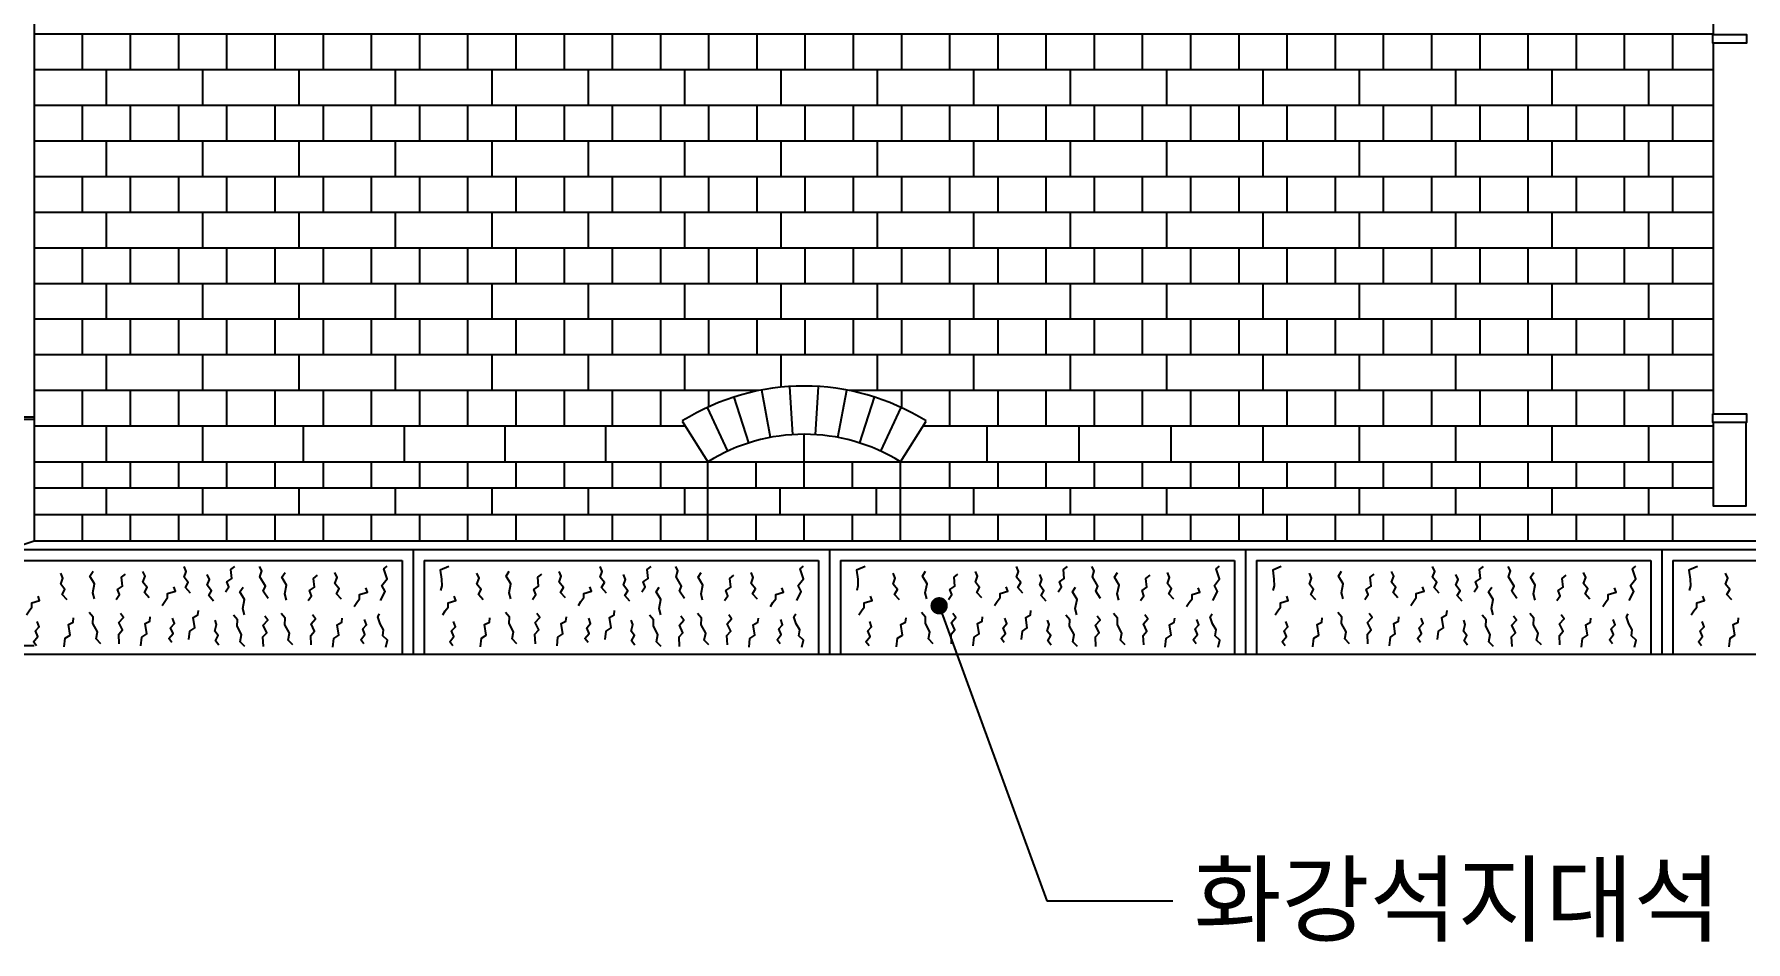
# Model space of a CAD drawing. Extents: x 138805 to 172445, y -129942 to -106182.
# Drawn here: x 144242 to 148149, y -122912 to -120840 of the extents above; entities that cross this region are included whole.
import ezdxf

# ---------------------------------------------------------------- set-up
doc = ezdxf.new("R2010")
doc.units = 0
doc.header["$LTSCALE"] = 50
doc.header["$MEASUREMENT"] = 0
for name, color, linetype in [('DIM', 7, 'CONTINUOUS'), ('ele-3', 6, 'CONTINUOUS'), ('h', 5, 'CONTINUOUS'), ('HAT', 5, 'CONTINUOUS'), ('HATCH', 5, 'CONTINUOUS'), ('W-1', 3, 'CONTINUOUS'), ('W-2', 2, 'CONTINUOUS'), ('WID', 4, 'CONTINUOUS')]:
    doc.layers.add(name, color=color, linetype=linetype)
doc.styles.add('현창', font='HYWULM_0.TTF')

msp = doc.modelspace()

# ---------------------------------------------------------------- linework, layer by layer
at = {"layer": 'DIM'}
for p, q in [((146307.6, -122144.8), (146553.2, -122818.4)), ((146553.2, -122818.4), (146841, -122818.4))]:
    msp.add_line(p, q, dxfattribs=at)
at = {"layer": 'DIM', "const_width": 19.8}
msp.add_lwpolyline([(146297.7, -122144.8, -1), (146317.5, -122144.8, -1)], format="xyb", close=True, dxfattribs=at)
at = {"layer": 'ele-3'}
for p, q in [((145973.9, -121754.2), (145967.1, -121644.4)), ((146025.4, -121754.2), (146032.2, -121644.4)), ((145872.9, -121773.1), (145839.4, -121668.4)), ((145922.8, -121760.5), (145902.5, -121652.4)), ((146076.5, -121760.5), (146096.8, -121652.4)), ((146126.4, -121773.1), (146159.9, -121668.4)), ((145721.4, -121723), (145779.6, -121816.3)), ((145824.9, -121791.9), (145778.7, -121692)), ((146174.4, -121791.9), (146220.6, -121692)), ((146219.6, -121816.3), (146277.9, -121723)), ((144242.1, -121816.3), (145779.6, -121816.3)), ((146219.6, -121816.3), (148074.6, -121816.3)), ((145779.6, -121876.3), (144242.1, -121876.3)), ((148074.6, -121876.3), (146219.6, -121876.3)), ((144242.1, -121936.3), (145779.6, -121936.3)), ((146219.6, -121936.3), (148074.6, -121936.3)), ((148074.6, -121936.3), (148829.6, -121936.3))]:
    msp.add_line(p, q, dxfattribs=at)
for points in [[(148074.6, -119976.2), (148074.6, -120840.6)], [(148074.6, -120860.6), (148074.6, -121706.3)], [(148074.6, -121726.3), (148074.6, -121916.3), (148149.6, -121916.3), (148149.6, -121726.3)], [(144352.1, -121876.3), (144352.1, -121816.3)], [(144462.1, -121876.3), (144462.1, -121816.3)], [(144572.1, -121876.3), (144572.1, -121816.3)], [(144682.1, -121876.3), (144682.1, -121816.3)], [(144792.1, -121876.3), (144792.1, -121816.3)], [(144902.1, -121876.3), (144902.1, -121816.3)], [(145012.1, -121876.3), (145012.1, -121816.3)], [(145122.1, -121876.3), (145122.1, -121816.3)], [(145232.1, -121876.3), (145232.1, -121816.3)], [(145342.1, -121876.3), (145342.1, -121816.3)], [(145452.1, -121876.3), (145452.1, -121816.3)], [(145562.1, -121876.3), (145562.1, -121816.3)], [(145672.1, -121876.3), (145672.1, -121816.3)], [(146332.1, -121876.3), (146332.1, -121816.3)], [(146442.1, -121876.3), (146442.1, -121816.3)], [(146552.1, -121876.3), (146552.1, -121816.3)], [(146662.1, -121876.3), (146662.1, -121816.3)], [(146772.1, -121876.3), (146772.1, -121816.3)], [(146882.1, -121876.3), (146882.1, -121816.3)], [(146992.1, -121876.3), (146992.1, -121816.3)], [(147102.1, -121876.3), (147102.1, -121816.3)], [(147212.1, -121876.3), (147212.1, -121816.3)], [(147322.1, -121876.3), (147322.1, -121816.3)], [(147432.1, -121876.3), (147432.1, -121816.3)], [(147542.1, -121876.3), (147542.1, -121816.3)], [(147652.1, -121876.3), (147652.1, -121816.3)], [(147762.1, -121876.3), (147762.1, -121816.3)], [(147872.1, -121876.3), (147872.1, -121816.3)], [(147982.1, -121876.3), (147982.1, -121816.3)], [(144407.1, -121936.3), (144407.1, -121876.3)], [(144627.1, -121936.3), (144627.1, -121876.3)], [(144847.1, -121936.3), (144847.1, -121876.3)], [(145067.1, -121936.3), (145067.1, -121876.3)], [(145287.1, -121936.3), (145287.1, -121876.3)], [(145507.1, -121936.3), (145507.1, -121876.3)], [(145727.1, -121936.3), (145727.1, -121876.3)], [(146387.1, -121936.3), (146387.1, -121876.3)], [(146607.1, -121936.3), (146607.1, -121876.3)], [(146827.1, -121936.3), (146827.1, -121876.3)], [(147047.1, -121936.3), (147047.1, -121876.3)], [(147267.1, -121936.3), (147267.1, -121876.3)], [(147487.1, -121936.3), (147487.1, -121876.3)], [(147707.1, -121936.3), (147707.1, -121876.3)], [(147927.1, -121936.3), (147927.1, -121876.3)], [(144352.1, -121996.3), (144352.1, -121936.3)], [(144462.1, -121996.3), (144462.1, -121936.3)], [(144572.1, -121996.3), (144572.1, -121936.3)], [(144682.1, -121996.3), (144682.1, -121936.3)], [(144792.1, -121996.3), (144792.1, -121936.3)], [(144902.1, -121996.3), (144902.1, -121936.3)], [(145012.1, -121996.3), (145012.1, -121936.3)], [(145122.1, -121996.3), (145122.1, -121936.3)], [(145232.1, -121996.3), (145232.1, -121936.3)], [(145342.1, -121996.3), (145342.1, -121936.3)], [(145452.1, -121996.3), (145452.1, -121936.3)], [(145562.1, -121996.3), (145562.1, -121936.3)], [(145672.1, -121996.3), (145672.1, -121936.3)], [(146332.1, -121996.3), (146332.1, -121936.3)], [(146442.1, -121996.3), (146442.1, -121936.3)], [(146552.1, -121996.3), (146552.1, -121936.3)], [(146662.1, -121996.3), (146662.1, -121936.3)], [(146772.1, -121996.3), (146772.1, -121936.3)], [(146882.1, -121996.3), (146882.1, -121936.3)], [(146992.1, -121996.3), (146992.1, -121936.3)], [(147102.1, -121996.3), (147102.1, -121936.3)], [(147212.1, -121996.3), (147212.1, -121936.3)], [(147322.1, -121996.3), (147322.1, -121936.3)], [(147432.1, -121996.3), (147432.1, -121936.3)], [(147542.1, -121996.3), (147542.1, -121936.3)], [(147652.1, -121996.3), (147652.1, -121936.3)], [(147762.1, -121996.3), (147762.1, -121936.3)], [(147872.1, -121996.3), (147872.1, -121936.3)], [(147982.1, -121996.3), (147982.1, -121936.3)]]:
    msp.add_lwpolyline(points, dxfattribs=at)
for radius in [525.7, 415.7]:
    msp.add_arc((145999.6, -122169), radius, 58.0436, 121.9564, dxfattribs=at)
at = {"layer": 'h'}
for p, q in [((148074.6, -120840.1), (144242.1, -120840.1)), ((148074.6, -120921.5), (144242.1, -120921.5)), ((148074.6, -121002.8), (144242.1, -121002.8)), ((148074.6, -121084.2), (144242.1, -121084.2)), ((148074.6, -121165.5), (144242.1, -121165.5)), ((148074.6, -121246.9), (144242.1, -121246.9)), ((148074.6, -121328.2), (144242.1, -121328.2)), ((148074.6, -121409.6), (144242.1, -121409.6)), ((148074.6, -121490.9), (144242.1, -121490.9)), ((148074.6, -121572.3), (144242.1, -121572.3)), ((145896.1, -121653.6), (144242.1, -121653.6)), ((148074.6, -121653.6), (146103.1, -121653.6)), ((145728.9, -121735), (144242.1, -121735)), ((148074.6, -121735), (146270.4, -121735))]:
    msp.add_line(p, q, dxfattribs=at)
for points in [[(144352.1, -120921.5), (144352.1, -120840.1)], [(144462.1, -120921.5), (144462.1, -120840.1)], [(144572.1, -120921.5), (144572.1, -120840.1)], [(144682.1, -120921.5), (144682.1, -120840.1)], [(144792.1, -120921.5), (144792.1, -120840.1)], [(144902.1, -120921.5), (144902.1, -120840.1)], [(145012.1, -120921.5), (145012.1, -120840.1)], [(145122.1, -120921.5), (145122.1, -120840.1)], [(145232.1, -120921.5), (145232.1, -120840.1)], [(145342.1, -120921.5), (145342.1, -120840.1)], [(145452.1, -120921.5), (145452.1, -120840.1)], [(145562.1, -120921.5), (145562.1, -120840.1)], [(145672.1, -120921.5), (145672.1, -120840.1)], [(145782.1, -120921.5), (145782.1, -120840.1)], [(145892.1, -120921.5), (145892.1, -120840.1)], [(146002.1, -120921.5), (146002.1, -120840.1)], [(146112.1, -120921.5), (146112.1, -120840.1)], [(146222.1, -120921.5), (146222.1, -120840.1)], [(146332.1, -120921.5), (146332.1, -120840.1)], [(146442.1, -120921.5), (146442.1, -120840.1)], [(146552.1, -120921.5), (146552.1, -120840.1)], [(146662.1, -120921.5), (146662.1, -120840.1)], [(146772.1, -120921.5), (146772.1, -120840.1)], [(146882.1, -120921.5), (146882.1, -120840.1)], [(146992.1, -120921.5), (146992.1, -120840.1)], [(147102.1, -120921.5), (147102.1, -120840.1)], [(147212.1, -120921.5), (147212.1, -120840.1)], [(147322.1, -120921.5), (147322.1, -120840.1)], [(147432.1, -120921.5), (147432.1, -120840.1)], [(147542.1, -120921.5), (147542.1, -120840.1)], [(147652.1, -120921.5), (147652.1, -120840.1)], [(147762.1, -120921.5), (147762.1, -120840.1)], [(147872.1, -120921.5), (147872.1, -120840.1)], [(147982.1, -120921.5), (147982.1, -120840.1)], [(144407.1, -121002.8), (144407.1, -120921.5)], [(144627.1, -121002.8), (144627.1, -120921.5)], [(144847.1, -121002.8), (144847.1, -120921.5)], [(145067.1, -121002.8), (145067.1, -120921.5)], [(145287.1, -121002.8), (145287.1, -120921.5)], [(145507.1, -121002.8), (145507.1, -120921.5)], [(145727.1, -121002.8), (145727.1, -120921.5)], [(145947.1, -121002.8), (145947.1, -120921.5)], [(146167.1, -121002.8), (146167.1, -120921.5)], [(146387.1, -121002.8), (146387.1, -120921.5)], [(146607.1, -121002.8), (146607.1, -120921.5)], [(146827.1, -121002.8), (146827.1, -120921.5)], [(147047.1, -121002.8), (147047.1, -120921.5)], [(147267.1, -121002.8), (147267.1, -120921.5)], [(147487.1, -121002.8), (147487.1, -120921.5)], [(147707.1, -121002.8), (147707.1, -120921.5)], [(147927.1, -121002.8), (147927.1, -120921.5)], [(144352.1, -121084.2), (144352.1, -121002.8)], [(144462.1, -121084.2), (144462.1, -121002.8)], [(144572.1, -121084.2), (144572.1, -121002.8)], [(144682.1, -121084.2), (144682.1, -121002.8)], [(144792.1, -121084.2), (144792.1, -121002.8)], [(144902.1, -121084.2), (144902.1, -121002.8)], [(145012.1, -121084.2), (145012.1, -121002.8)], [(145122.1, -121084.2), (145122.1, -121002.8)], [(145232.1, -121084.2), (145232.1, -121002.8)], [(145342.1, -121084.2), (145342.1, -121002.8)], [(145452.1, -121084.2), (145452.1, -121002.8)], [(145562.1, -121084.2), (145562.1, -121002.8)], [(145672.1, -121084.2), (145672.1, -121002.8)], [(145782.1, -121084.2), (145782.1, -121002.8)], [(145892.1, -121084.2), (145892.1, -121002.8)], [(146002.1, -121084.2), (146002.1, -121002.8)], [(146112.1, -121084.2), (146112.1, -121002.8)], [(146222.1, -121084.2), (146222.1, -121002.8)], [(146332.1, -121084.2), (146332.1, -121002.8)], [(146442.1, -121084.2), (146442.1, -121002.8)], [(146552.1, -121084.2), (146552.1, -121002.8)], [(146662.1, -121084.2), (146662.1, -121002.8)], [(146772.1, -121084.2), (146772.1, -121002.8)], [(146882.1, -121084.2), (146882.1, -121002.8)], [(146992.1, -121084.2), (146992.1, -121002.8)], [(147102.1, -121084.2), (147102.1, -121002.8)], [(147212.1, -121084.2), (147212.1, -121002.8)], [(147322.1, -121084.2), (147322.1, -121002.8)], [(147432.1, -121084.2), (147432.1, -121002.8)], [(147542.1, -121084.2), (147542.1, -121002.8)], [(147652.1, -121084.2), (147652.1, -121002.8)], [(147762.1, -121084.2), (147762.1, -121002.8)], [(147872.1, -121084.2), (147872.1, -121002.8)], [(147982.1, -121084.2), (147982.1, -121002.8)], [(144407.1, -121165.5), (144407.1, -121084.2)], [(144627.1, -121165.5), (144627.1, -121084.2)], [(144847.1, -121165.5), (144847.1, -121084.2)], [(145067.1, -121165.5), (145067.1, -121084.2)], [(145287.1, -121165.5), (145287.1, -121084.2)], [(145507.1, -121165.5), (145507.1, -121084.2)], [(145727.1, -121165.5), (145727.1, -121084.2)], [(145947.1, -121165.5), (145947.1, -121084.2)], [(146167.1, -121165.5), (146167.1, -121084.2)], [(146387.1, -121165.5), (146387.1, -121084.2)], [(146607.1, -121165.5), (146607.1, -121084.2)], [(146827.1, -121165.5), (146827.1, -121084.2)], [(147047.1, -121165.5), (147047.1, -121084.2)], [(147267.1, -121165.5), (147267.1, -121084.2)], [(147487.1, -121165.5), (147487.1, -121084.2)], [(147707.1, -121165.5), (147707.1, -121084.2)], [(147927.1, -121165.5), (147927.1, -121084.2)], [(144352.1, -121246.9), (144352.1, -121165.5)], [(144462.1, -121246.9), (144462.1, -121165.5)], [(144572.1, -121246.9), (144572.1, -121165.5)], [(144682.1, -121246.9), (144682.1, -121165.5)], [(144792.1, -121246.9), (144792.1, -121165.5)], [(144902.1, -121246.9), (144902.1, -121165.5)], [(145012.1, -121246.9), (145012.1, -121165.5)], [(145122.1, -121246.9), (145122.1, -121165.5)], [(145232.1, -121246.9), (145232.1, -121165.5)], [(145342.1, -121246.9), (145342.1, -121165.5)], [(145452.1, -121246.9), (145452.1, -121165.5)], [(145562.1, -121246.9), (145562.1, -121165.5)], [(145672.1, -121246.9), (145672.1, -121165.5)], [(145782.1, -121246.9), (145782.1, -121165.5)], [(145892.1, -121246.9), (145892.1, -121165.5)], [(146002.1, -121246.9), (146002.1, -121165.5)], [(146112.1, -121246.9), (146112.1, -121165.5)], [(146222.1, -121246.9), (146222.1, -121165.5)], [(146332.1, -121246.9), (146332.1, -121165.5)], [(146442.1, -121246.9), (146442.1, -121165.5)], [(146552.1, -121246.9), (146552.1, -121165.5)], [(146662.1, -121246.9), (146662.1, -121165.5)], [(146772.1, -121246.9), (146772.1, -121165.5)], [(146882.1, -121246.9), (146882.1, -121165.5)], [(146992.1, -121246.9), (146992.1, -121165.5)], [(147102.1, -121246.9), (147102.1, -121165.5)], [(147212.1, -121246.9), (147212.1, -121165.5)], [(147322.1, -121246.9), (147322.1, -121165.5)], [(147432.1, -121246.9), (147432.1, -121165.5)], [(147542.1, -121246.9), (147542.1, -121165.5)], [(147652.1, -121246.9), (147652.1, -121165.5)], [(147762.1, -121246.9), (147762.1, -121165.5)], [(147872.1, -121246.9), (147872.1, -121165.5)], [(147982.1, -121246.9), (147982.1, -121165.5)], [(144407.1, -121328.2), (144407.1, -121246.9)], [(144627.1, -121328.2), (144627.1, -121246.9)], [(144847.1, -121328.2), (144847.1, -121246.9)], [(145067.1, -121328.2), (145067.1, -121246.9)], [(145287.1, -121328.2), (145287.1, -121246.9)], [(145507.1, -121328.2), (145507.1, -121246.9)], [(145727.1, -121328.2), (145727.1, -121246.9)], [(145947.1, -121328.2), (145947.1, -121246.9)], [(146167.1, -121328.2), (146167.1, -121246.9)], [(146387.1, -121328.2), (146387.1, -121246.9)], [(146607.1, -121328.2), (146607.1, -121246.9)], [(146827.1, -121328.2), (146827.1, -121246.9)], [(147047.1, -121328.2), (147047.1, -121246.9)], [(147267.1, -121328.2), (147267.1, -121246.9)], [(147487.1, -121328.2), (147487.1, -121246.9)], [(147707.1, -121328.2), (147707.1, -121246.9)], [(147927.1, -121328.2), (147927.1, -121246.9)], [(144352.1, -121409.6), (144352.1, -121328.2)], [(144462.1, -121409.6), (144462.1, -121328.2)], [(144572.1, -121409.6), (144572.1, -121328.2)], [(144682.1, -121409.6), (144682.1, -121328.2)], [(144792.1, -121409.6), (144792.1, -121328.2)], [(144902.1, -121409.6), (144902.1, -121328.2)], [(145012.1, -121409.6), (145012.1, -121328.2)], [(145122.1, -121409.6), (145122.1, -121328.2)], [(145232.1, -121409.6), (145232.1, -121328.2)], [(145342.1, -121409.6), (145342.1, -121328.2)], [(145452.1, -121409.6), (145452.1, -121328.2)], [(145562.1, -121409.6), (145562.1, -121328.2)], [(145672.1, -121409.6), (145672.1, -121328.2)], [(145782.1, -121409.6), (145782.1, -121328.2)], [(145892.1, -121409.6), (145892.1, -121328.2)], [(146002.1, -121409.6), (146002.1, -121328.2)], [(146112.1, -121409.6), (146112.1, -121328.2)], [(146222.1, -121409.6), (146222.1, -121328.2)], [(146332.1, -121409.6), (146332.1, -121328.2)], [(146442.1, -121409.6), (146442.1, -121328.2)], [(146552.1, -121409.6), (146552.1, -121328.2)], [(146662.1, -121409.6), (146662.1, -121328.2)], [(146772.1, -121409.6), (146772.1, -121328.2)], [(146882.1, -121409.6), (146882.1, -121328.2)], [(146992.1, -121409.6), (146992.1, -121328.2)], [(147102.1, -121409.6), (147102.1, -121328.2)], [(147212.1, -121409.6), (147212.1, -121328.2)], [(147322.1, -121409.6), (147322.1, -121328.2)], [(147432.1, -121409.6), (147432.1, -121328.2)], [(147542.1, -121409.6), (147542.1, -121328.2)], [(147652.1, -121409.6), (147652.1, -121328.2)], [(147762.1, -121409.6), (147762.1, -121328.2)], [(147872.1, -121409.6), (147872.1, -121328.2)], [(147982.1, -121409.6), (147982.1, -121328.2)], [(144407.1, -121490.9), (144407.1, -121409.6)], [(144627.1, -121490.9), (144627.1, -121409.6)], [(144847.1, -121490.9), (144847.1, -121409.6)], [(145067.1, -121490.9), (145067.1, -121409.6)], [(145287.1, -121490.9), (145287.1, -121409.6)], [(145507.1, -121490.9), (145507.1, -121409.6)], [(145727.1, -121490.9), (145727.1, -121409.6)], [(145947.1, -121490.9), (145947.1, -121409.6)], [(146167.1, -121490.9), (146167.1, -121409.6)], [(146387.1, -121490.9), (146387.1, -121409.6)], [(146607.1, -121490.9), (146607.1, -121409.6)], [(146827.1, -121490.9), (146827.1, -121409.6)], [(147047.1, -121490.9), (147047.1, -121409.6)], [(147267.1, -121490.9), (147267.1, -121409.6)], [(147487.1, -121490.9), (147487.1, -121409.6)], [(147707.1, -121490.9), (147707.1, -121409.6)], [(147927.1, -121490.9), (147927.1, -121409.6)], [(144352.1, -121572.3), (144352.1, -121490.9)], [(144462.1, -121572.3), (144462.1, -121490.9)], [(144572.1, -121572.3), (144572.1, -121490.9)], [(144682.1, -121572.3), (144682.1, -121490.9)], [(144792.1, -121572.3), (144792.1, -121490.9)], [(144902.1, -121572.3), (144902.1, -121490.9)], [(145012.1, -121572.3), (145012.1, -121490.9)], [(145122.1, -121572.3), (145122.1, -121490.9)], [(145232.1, -121572.3), (145232.1, -121490.9)], [(145342.1, -121572.3), (145342.1, -121490.9)], [(145452.1, -121572.3), (145452.1, -121490.9)], [(145562.1, -121572.3), (145562.1, -121490.9)], [(145672.1, -121572.3), (145672.1, -121490.9)], [(145782.1, -121572.3), (145782.1, -121490.9)], [(145892.1, -121572.3), (145892.1, -121490.9)], [(146002.1, -121572.3), (146002.1, -121490.9)], [(146112.1, -121572.3), (146112.1, -121490.9)], [(146222.1, -121572.3), (146222.1, -121490.9)], [(146332.1, -121572.3), (146332.1, -121490.9)], [(146442.1, -121572.3), (146442.1, -121490.9)], [(146552.1, -121572.3), (146552.1, -121490.9)], [(146662.1, -121572.3), (146662.1, -121490.9)], [(146772.1, -121572.3), (146772.1, -121490.9)], [(146882.1, -121572.3), (146882.1, -121490.9)], [(146992.1, -121572.3), (146992.1, -121490.9)], [(147102.1, -121572.3), (147102.1, -121490.9)], [(147212.1, -121572.3), (147212.1, -121490.9)], [(147322.1, -121572.3), (147322.1, -121490.9)], [(147432.1, -121572.3), (147432.1, -121490.9)], [(147542.1, -121572.3), (147542.1, -121490.9)], [(147652.1, -121572.3), (147652.1, -121490.9)], [(147762.1, -121572.3), (147762.1, -121490.9)], [(147872.1, -121572.3), (147872.1, -121490.9)], [(147982.1, -121572.3), (147982.1, -121490.9)], [(144407.1, -121653.6), (144407.1, -121572.3)], [(144627.1, -121653.6), (144627.1, -121572.3)], [(144847.1, -121653.6), (144847.1, -121572.3)], [(145067.1, -121653.6), (145067.1, -121572.3)], [(145287.1, -121653.6), (145287.1, -121572.3)], [(145507.1, -121653.6), (145507.1, -121572.3)], [(145727.1, -121653.6), (145727.1, -121572.3)], [(145947.1, -121646), (145947.1, -121572.3)], [(146167.1, -121653.6), (146167.1, -121572.3)], [(146387.1, -121653.6), (146387.1, -121572.3)], [(146607.1, -121653.6), (146607.1, -121572.3)], [(146827.1, -121653.6), (146827.1, -121572.3)], [(147047.1, -121653.6), (147047.1, -121572.3)], [(147267.1, -121653.6), (147267.1, -121572.3)], [(147487.1, -121653.6), (147487.1, -121572.3)], [(147707.1, -121653.6), (147707.1, -121572.3)], [(147927.1, -121653.6), (147927.1, -121572.3)], [(144352.1, -121735), (144352.1, -121653.6)], [(144462.1, -121735), (144462.1, -121653.6)], [(144572.1, -121735), (144572.1, -121653.6)], [(144682.1, -121735), (144682.1, -121653.6)], [(144792.1, -121735), (144792.1, -121653.6)], [(144902.1, -121735), (144902.1, -121653.6)], [(145012.1, -121735), (145012.1, -121653.6)], [(145122.1, -121735), (145122.1, -121653.6)], [(145232.1, -121735), (145232.1, -121653.6)], [(145342.1, -121735), (145342.1, -121653.6)], [(145452.1, -121735), (145452.1, -121653.6)], [(145562.1, -121735), (145562.1, -121653.6)], [(145672.1, -121735), (145672.1, -121653.6)], [(145782.1, -121690.5), (145782.1, -121653.6)], [(145892.1, -121654.5), (145892.1, -121653.6)], [(146112.1, -121655.5), (146112.1, -121653.6)], [(146222.1, -121692.8), (146222.1, -121653.6)], [(146332.1, -121735), (146332.1, -121653.6)], [(146442.1, -121735), (146442.1, -121653.6)], [(146552.1, -121735), (146552.1, -121653.6)], [(146662.1, -121735), (146662.1, -121653.6)], [(146772.1, -121735), (146772.1, -121653.6)], [(146882.1, -121735), (146882.1, -121653.6)], [(146992.1, -121735), (146992.1, -121653.6)], [(147102.1, -121735), (147102.1, -121653.6)], [(147212.1, -121735), (147212.1, -121653.6)], [(147322.1, -121735), (147322.1, -121653.6)], [(147432.1, -121735), (147432.1, -121653.6)], [(147542.1, -121735), (147542.1, -121653.6)], [(147652.1, -121735), (147652.1, -121653.6)], [(147762.1, -121735), (147762.1, -121653.6)], [(147872.1, -121735), (147872.1, -121653.6)], [(147982.1, -121735), (147982.1, -121653.6)], [(144407.1, -121816.3), (144407.1, -121735)], [(144627.1, -121816.3), (144627.1, -121735)], [(144857.1, -121816.3), (144857.1, -121735)], [(145087.1, -121816.3), (145087.1, -121735)], [(145317.1, -121816.3), (145317.1, -121735)], [(145547.1, -121816.3), (145547.1, -121735)], [(146417.1, -121816.3), (146417.1, -121735)], [(146627.1, -121816.3), (146627.1, -121735)], [(146837.1, -121816.3), (146837.1, -121735)], [(146837.1, -121816.3), (146837.1, -121735)], [(147047.1, -121816.3), (147047.1, -121735)], [(147267.1, -121816.3), (147267.1, -121735)], [(147487.1, -121816.3), (147487.1, -121735)], [(147707.1, -121816.3), (147707.1, -121735)], [(147927.1, -121816.3), (147927.1, -121735)], [(144317.1, -122131.3), (144305.8, -122118.9), (144312.3, -122107.6), (144302.6, -122095.2), (144307.4, -122081.7), (144302.6, -122070.4)], [(144379.6, -122129.1), (144375.9, -122115), (144379.9, -122094.8), (144369.3, -122076.9), (144376.3, -122066.1)], [(144429.3, -122130.2), (144436.9, -122119), (144432.3, -122107.3), (144443.5, -122099.7), (144441.5, -122079.4), (144450.6, -122072.3)], [(144504.8, -122127), (144493.5, -122114.7), (144500, -122103.4), (144490.3, -122091), (144495.1, -122077.5), (144490.3, -122066.2)], [(144598.5, -122115.7), (144587.2, -122103.4), (144593.7, -122092), (144584, -122079.7), (144588.8, -122066.2), (144584, -122054.9)], [(144651.6, -122134.1), (144640.3, -122121.7), (144646.8, -122110.4), (144637.1, -122098), (144641.9, -122084.6), (144637.1, -122073.2)], [(144679, -122112.7), (144686.6, -122101.6), (144682, -122089.9), (144693.2, -122082.2), (144691.2, -122061.9), (144700.3, -122054.8)], [(144776.1, -122128.3), (144764.9, -122111.6), (144769.7, -122099.7), (144757.4, -122078.7), (144761.5, -122065.1), (144756.4, -122054.9)], [(144817.8, -122131.9), (144814.2, -122117.8), (144818.1, -122097.6), (144807.6, -122079.7), (144814.6, -122068.9)], [(144867.5, -122133), (144875.1, -122121.8), (144870.6, -122110.2), (144881.8, -122102.5), (144879.7, -122082.2), (144888.9, -122075.1)], [(144943.1, -122129.9), (144931.8, -122117.5), (144938.2, -122106.2), (144928.5, -122093.8), (144933.4, -122080.3), (144928.5, -122069)], [(145032.4, -122133.1), (145043, -122112.4), (145035.8, -122098.4), (145047.8, -122083), (145040.1, -122060.4), (145047.8, -122054.1)], [(145188.4, -122054.8), (145169, -122063.4), (145171.7, -122084.4), (145172.2, -122099), (145169.5, -122109.7)], [(145267.1, -122131.3), (145255.8, -122118.9), (145262.3, -122107.6), (145252.6, -122095.2), (145257.4, -122081.7), (145252.6, -122070.4)], [(145329.6, -122129.1), (145325.9, -122115), (145329.9, -122094.8), (145319.3, -122076.9), (145326.3, -122066.1)], [(145379.3, -122130.2), (145386.9, -122119), (145382.3, -122107.3), (145393.5, -122099.7), (145391.5, -122079.4), (145400.6, -122072.3)], [(145454.8, -122127), (145443.5, -122114.7), (145450, -122103.4), (145440.3, -122091), (145445.1, -122077.5), (145440.3, -122066.2)], [(145548.5, -122115.7), (145537.2, -122103.4), (145543.7, -122092), (145534, -122079.7), (145538.8, -122066.2), (145534, -122054.9)], [(145601.6, -122134.1), (145590.3, -122121.7), (145596.8, -122110.4), (145587.1, -122098), (145591.9, -122084.6), (145587.1, -122073.2)], [(145629, -122112.7), (145636.6, -122101.6), (145632, -122089.9), (145643.2, -122082.2), (145641.2, -122061.9), (145650.3, -122054.8)], [(145726.1, -122128.3), (145714.9, -122111.6), (145719.7, -122099.7), (145707.4, -122078.7), (145711.5, -122065.1), (145706.4, -122054.9)], [(145767.8, -122131.9), (145764.2, -122117.8), (145768.1, -122097.6), (145757.6, -122079.7), (145764.6, -122068.9)], [(145817.5, -122133), (145825.1, -122121.8), (145820.6, -122110.2), (145831.8, -122102.5), (145829.7, -122082.2), (145838.9, -122075.1)], [(145893.1, -122129.9), (145881.8, -122117.5), (145888.2, -122106.2), (145878.5, -122093.8), (145883.4, -122080.3), (145878.5, -122069)], [(145982.4, -122133.1), (145993, -122112.4), (145985.8, -122098.4), (145997.8, -122083), (145990.1, -122060.4), (145997.8, -122054.1)], [(146138.4, -122054.8), (146119, -122063.4), (146121.7, -122084.4), (146122.2, -122099), (146119.5, -122109.7)], [(146217.1, -122131.3), (146205.8, -122118.9), (146212.3, -122107.6), (146202.6, -122095.2), (146207.4, -122081.7), (146202.6, -122070.4)], [(146279.6, -122129.1), (146275.9, -122115), (146279.9, -122094.8), (146269.3, -122076.9), (146276.3, -122066.1)], [(146329.3, -122130.2), (146336.9, -122119), (146332.3, -122107.3), (146343.5, -122099.7), (146341.5, -122079.4), (146350.6, -122072.3)], [(146404.8, -122127), (146393.5, -122114.7), (146400, -122103.4), (146390.3, -122091), (146395.1, -122077.5), (146390.3, -122066.2)], [(146498.5, -122115.7), (146487.2, -122103.4), (146493.7, -122092), (146484, -122079.7), (146488.8, -122066.2), (146484, -122054.9)], [(146551.6, -122134.1), (146540.3, -122121.7), (146546.8, -122110.4), (146537.1, -122098), (146541.9, -122084.6), (146537.1, -122073.2)], [(146579, -122112.7), (146586.6, -122101.6), (146582, -122089.9), (146593.2, -122082.2), (146591.2, -122061.9), (146600.3, -122054.8)], [(146676.1, -122128.3), (146664.9, -122111.6), (146669.7, -122099.7), (146657.4, -122078.7), (146661.5, -122065.1), (146656.4, -122054.9)], [(146717.8, -122131.9), (146714.2, -122117.8), (146718.1, -122097.6), (146707.6, -122079.7), (146714.6, -122068.9)], [(146767.5, -122133), (146775.1, -122121.8), (146770.6, -122110.2), (146781.8, -122102.5), (146779.7, -122082.2), (146788.9, -122075.1)], [(146843.1, -122129.9), (146831.8, -122117.5), (146838.2, -122106.2), (146828.5, -122093.8), (146833.4, -122080.3), (146828.5, -122069)], [(146932.4, -122133.1), (146943, -122112.4), (146935.8, -122098.4), (146947.8, -122083), (146940.1, -122060.4), (146947.8, -122054.1)], [(147088.4, -122054.8), (147069, -122063.4), (147071.7, -122084.4), (147072.2, -122099), (147069.5, -122109.7)], [(147167.1, -122131.3), (147155.8, -122118.9), (147162.3, -122107.6), (147152.6, -122095.2), (147157.4, -122081.7), (147152.6, -122070.4)], [(147229.6, -122129.1), (147225.9, -122115), (147229.9, -122094.8), (147219.3, -122076.9), (147226.3, -122066.1)], [(147279.3, -122130.2), (147286.9, -122119), (147282.3, -122107.3), (147293.5, -122099.7), (147291.5, -122079.4), (147300.6, -122072.3)], [(147354.8, -122127), (147343.5, -122114.7), (147350, -122103.4), (147340.3, -122091), (147345.1, -122077.5), (147340.3, -122066.2)], [(147448.5, -122115.7), (147437.2, -122103.4), (147443.7, -122092), (147434, -122079.7), (147438.8, -122066.2), (147434, -122054.9)], [(147501.6, -122134.1), (147490.3, -122121.7), (147496.8, -122110.4), (147487.1, -122098), (147491.9, -122084.6), (147487.1, -122073.2)], [(147529, -122112.7), (147536.6, -122101.6), (147532, -122089.9), (147543.2, -122082.2), (147541.2, -122061.9), (147550.3, -122054.8)], [(147626.1, -122128.3), (147614.9, -122111.6), (147619.7, -122099.7), (147607.4, -122078.7), (147611.5, -122065.1), (147606.4, -122054.9)], [(147667.8, -122131.9), (147664.2, -122117.8), (147668.1, -122097.6), (147657.6, -122079.7), (147664.6, -122068.9)], [(147717.5, -122133), (147725.1, -122121.8), (147720.6, -122110.2), (147731.8, -122102.5), (147729.7, -122082.2), (147738.9, -122075.1)], [(147793.1, -122129.9), (147781.8, -122117.5), (147788.2, -122106.2), (147778.5, -122093.8), (147783.4, -122080.3), (147778.5, -122069)], [(147882.4, -122133.1), (147893, -122112.4), (147885.8, -122098.4), (147897.8, -122083), (147890.1, -122060.4), (147897.8, -122054.1)], [(148038.4, -122054.8), (148019, -122063.4), (148021.7, -122084.4), (148022.2, -122099), (148019.5, -122109.7)], [(148117.1, -122131.3), (148105.8, -122118.9), (148112.3, -122107.6), (148102.6, -122095.2), (148107.4, -122081.7), (148102.6, -122070.4)], [(144534.1, -122143.9), (144540.1, -122134.8), (144546.5, -122126.2), (144546.5, -122116.5), (144564.3, -122111.1), (144560.5, -122101.4)], [(144722.1, -122165.2), (144718.4, -122151.1), (144722.4, -122130.8), (144711.8, -122113), (144718.8, -122102.2)], [(144972.4, -122146.7), (144978.3, -122137.6), (144984.8, -122129), (144984.8, -122119.3), (145002.6, -122113.9), (144998.8, -122104.2)], [(145484.1, -122143.9), (145490.1, -122134.8), (145496.5, -122126.2), (145496.5, -122116.5), (145514.3, -122111.1), (145510.5, -122101.4)], [(145672.1, -122165.2), (145668.4, -122151.1), (145672.4, -122130.8), (145661.8, -122113), (145668.8, -122102.2)], [(145922.4, -122146.7), (145928.3, -122137.6), (145934.8, -122129), (145934.8, -122119.3), (145952.6, -122113.9), (145948.8, -122104.2)], [(146434.1, -122143.9), (146440.1, -122134.8), (146446.5, -122126.2), (146446.5, -122116.5), (146464.3, -122111.1), (146460.5, -122101.4)], [(146622.1, -122165.2), (146618.4, -122151.1), (146622.4, -122130.8), (146611.8, -122113), (146618.8, -122102.2)], [(146872.4, -122146.7), (146878.3, -122137.6), (146884.8, -122129), (146884.8, -122119.3), (146902.6, -122113.9), (146898.8, -122104.2)], [(147384.1, -122143.9), (147390.1, -122134.8), (147396.5, -122126.2), (147396.5, -122116.5), (147414.3, -122111.1), (147410.5, -122101.4)], [(147572.1, -122165.2), (147568.4, -122151.1), (147572.4, -122130.8), (147561.8, -122113), (147568.8, -122102.2)], [(147822.4, -122146.7), (147828.3, -122137.6), (147834.8, -122129), (147834.8, -122119.3), (147852.6, -122113.9), (147848.8, -122104.2)], [(144224.4, -122165.7), (144230.3, -122156.6), (144236.8, -122148), (144236.8, -122138.3), (144254.5, -122132.9), (144250.8, -122123.2)], [(144595.4, -122221.9), (144597.5, -122202.5), (144608.8, -122194.9), (144605.1, -122171.2), (144615.8, -122165.3), (144616.9, -122155.6)], [(145174.4, -122165.7), (145180.3, -122156.6), (145186.8, -122148), (145186.8, -122138.3), (145204.5, -122132.9), (145200.8, -122123.2)], [(145545.4, -122221.9), (145547.5, -122202.5), (145558.8, -122194.9), (145555.1, -122171.2), (145565.8, -122165.3), (145566.9, -122155.6)], [(146124.4, -122165.7), (146130.3, -122156.6), (146136.8, -122148), (146136.8, -122138.3), (146154.5, -122132.9), (146150.8, -122123.2)], [(146495.4, -122221.9), (146497.5, -122202.5), (146508.8, -122194.9), (146505.1, -122171.2), (146515.8, -122165.3), (146516.9, -122155.6)], [(147074.4, -122165.7), (147080.3, -122156.6), (147086.8, -122148), (147086.8, -122138.3), (147104.5, -122132.9), (147100.8, -122123.2)], [(147445.4, -122221.9), (147447.5, -122202.5), (147458.8, -122194.9), (147455.1, -122171.2), (147465.8, -122165.3), (147466.9, -122155.6)], [(148024.4, -122165.7), (148030.3, -122156.6), (148036.8, -122148), (148036.8, -122138.3), (148054.5, -122132.9), (148050.8, -122123.2)], [(144247.5, -122236.1), (144240.5, -122227), (144250.2, -122215.1), (144244.8, -122202.2), (144253.4, -122192.5), (144249.1, -122180.7)], [(144310.6, -122238.4), (144312.7, -122219), (144324, -122211.5), (144320.2, -122187.8), (144331, -122181.9), (144332.1, -122172.2)], [(144394, -122231.4), (144383.2, -122220.6), (144386.4, -122204.5), (144376.2, -122185.1), (144376.7, -122170.6), (144367.6, -122159.8)], [(144436.1, -122231.5), (144435.1, -122209.6), (144443.7, -122199.9), (144435.6, -122183.2), (144445.8, -122171.5), (144439.2, -122162.3)], [(144485.4, -122236.1), (144487.5, -122216.7), (144498.8, -122209.2), (144495.1, -122185.5), (144505.8, -122179.6), (144506.9, -122169.9)], [(144556.2, -122228.8), (144549.2, -122219.7), (144558.9, -122207.8), (144553.5, -122194.9), (144562.1, -122185.2), (144557.8, -122173.4)], [(144663.2, -122234.8), (144655.6, -122224.9), (144662.3, -122212.8), (144654.4, -122203), (144658.4, -122187.7), (144655, -122177.3)], [(144723.2, -122237.6), (144712.4, -122226.9), (144715.6, -122210.7), (144705.4, -122191.3), (144705.9, -122176.8), (144696.8, -122166)], [(144765.3, -122237.7), (144764.3, -122215.8), (144772.9, -122206.2), (144764.8, -122189.4), (144775, -122177.7), (144768.3, -122168.6)], [(144832.2, -122234.2), (144821.4, -122223.4), (144824.7, -122207.3), (144814.4, -122187.9), (144815, -122173.4), (144805.8, -122162.6)], [(144874.4, -122234.3), (144873.3, -122212.4), (144882, -122202.8), (144873.9, -122186), (144884, -122174.3), (144877.4, -122165.1)], [(144923.6, -122238.9), (144925.8, -122219.5), (144937.1, -122212), (144933.3, -122188.3), (144944.1, -122182.4), (144945.2, -122172.7)], [(144994.5, -122231.7), (144987.5, -122222.5), (144997.1, -122210.7), (144991.8, -122197.7), (145000.4, -122188), (144996.1, -122176.2)], [(145044.5, -122239), (145048.3, -122223.1), (145037.7, -122213.5), (145039.7, -122200), (145031.5, -122186), (145026.2, -122170.2), (145030.5, -122163.4)], [(145197.5, -122236.1), (145190.5, -122227), (145200.2, -122215.1), (145194.8, -122202.2), (145203.4, -122192.5), (145199.1, -122180.7)], [(145260.6, -122238.4), (145262.7, -122219), (145274, -122211.5), (145270.2, -122187.8), (145281, -122181.9), (145282.1, -122172.2)], [(145344, -122231.4), (145333.2, -122220.6), (145336.4, -122204.5), (145326.2, -122185.1), (145326.7, -122170.6), (145317.6, -122159.8)], [(145386.1, -122231.5), (145385.1, -122209.6), (145393.7, -122199.9), (145385.6, -122183.2), (145395.8, -122171.5), (145389.2, -122162.3)], [(145435.4, -122236.1), (145437.5, -122216.7), (145448.8, -122209.2), (145445.1, -122185.5), (145455.8, -122179.6), (145456.9, -122169.9)], [(145506.2, -122228.8), (145499.2, -122219.7), (145508.9, -122207.8), (145503.5, -122194.9), (145512.1, -122185.2), (145507.8, -122173.4)], [(145613.2, -122234.8), (145605.6, -122224.9), (145612.3, -122212.8), (145604.4, -122203), (145608.4, -122187.7), (145605, -122177.3)], [(145673.2, -122237.6), (145662.4, -122226.9), (145665.6, -122210.7), (145655.4, -122191.3), (145655.9, -122176.8), (145646.8, -122166)], [(145715.3, -122237.7), (145714.3, -122215.8), (145722.9, -122206.2), (145714.8, -122189.4), (145725, -122177.7), (145718.3, -122168.6)], [(145782.2, -122234.2), (145771.4, -122223.4), (145774.7, -122207.3), (145764.4, -122187.9), (145765, -122173.4), (145755.8, -122162.6)], [(145824.4, -122234.3), (145823.3, -122212.4), (145832, -122202.8), (145823.9, -122186), (145834, -122174.3), (145827.4, -122165.1)], [(145873.6, -122238.9), (145875.8, -122219.5), (145887.1, -122212), (145883.3, -122188.3), (145894.1, -122182.4), (145895.2, -122172.7)], [(145944.5, -122231.7), (145937.5, -122222.5), (145947.1, -122210.7), (145941.8, -122197.7), (145950.4, -122188), (145946.1, -122176.2)], [(145994.5, -122239), (145998.3, -122223.1), (145987.7, -122213.5), (145989.7, -122200), (145981.5, -122186), (145976.2, -122170.2), (145980.5, -122163.4)], [(146147.5, -122236.1), (146140.5, -122227), (146150.2, -122215.1), (146144.8, -122202.2), (146153.4, -122192.5), (146149.1, -122180.7)], [(146210.6, -122238.4), (146212.7, -122219), (146224, -122211.5), (146220.2, -122187.8), (146231, -122181.9), (146232.1, -122172.2)], [(146294, -122231.4), (146283.2, -122220.6), (146286.4, -122204.5), (146276.2, -122185.1), (146276.7, -122170.6), (146267.6, -122159.8)], [(146336.1, -122231.5), (146335.1, -122209.6), (146343.7, -122199.9), (146335.6, -122183.2), (146345.8, -122171.5), (146339.2, -122162.3)], [(146385.4, -122236.1), (146387.5, -122216.7), (146398.8, -122209.2), (146395.1, -122185.5), (146405.8, -122179.6), (146406.9, -122169.9)], [(146456.2, -122228.8), (146449.2, -122219.7), (146458.9, -122207.8), (146453.5, -122194.9), (146462.1, -122185.2), (146457.8, -122173.4)], [(146563.2, -122234.8), (146555.6, -122224.9), (146562.3, -122212.8), (146554.4, -122203), (146558.4, -122187.7), (146555, -122177.3)], [(146623.2, -122237.6), (146612.4, -122226.9), (146615.6, -122210.7), (146605.4, -122191.3), (146605.9, -122176.8), (146596.8, -122166)], [(146665.3, -122237.7), (146664.3, -122215.8), (146672.9, -122206.2), (146664.8, -122189.4), (146675, -122177.7), (146668.3, -122168.6)], [(146732.2, -122234.2), (146721.4, -122223.4), (146724.7, -122207.3), (146714.4, -122187.9), (146715, -122173.4), (146705.8, -122162.6)], [(146774.4, -122234.3), (146773.3, -122212.4), (146782, -122202.8), (146773.9, -122186), (146784, -122174.3), (146777.4, -122165.1)], [(146823.6, -122238.9), (146825.8, -122219.5), (146837.1, -122212), (146833.3, -122188.3), (146844.1, -122182.4), (146845.2, -122172.7)], [(146894.5, -122231.7), (146887.5, -122222.5), (146897.1, -122210.7), (146891.8, -122197.7), (146900.4, -122188), (146896.1, -122176.2)], [(146944.5, -122239), (146948.3, -122223.1), (146937.7, -122213.5), (146939.7, -122200), (146931.5, -122186), (146926.2, -122170.2), (146930.5, -122163.4)], [(147097.5, -122236.1), (147090.5, -122227), (147100.2, -122215.1), (147094.8, -122202.2), (147103.4, -122192.5), (147099.1, -122180.7)], [(147160.6, -122238.4), (147162.7, -122219), (147174, -122211.5), (147170.2, -122187.8), (147181, -122181.9), (147182.1, -122172.2)], [(147244, -122231.4), (147233.2, -122220.6), (147236.4, -122204.5), (147226.2, -122185.1), (147226.7, -122170.6), (147217.6, -122159.8)], [(147286.1, -122231.5), (147285.1, -122209.6), (147293.7, -122199.9), (147285.6, -122183.2), (147295.8, -122171.5), (147289.2, -122162.3)], [(147335.4, -122236.1), (147337.5, -122216.7), (147348.8, -122209.2), (147345.1, -122185.5), (147355.8, -122179.6), (147356.9, -122169.9)], [(147406.2, -122228.8), (147399.2, -122219.7), (147408.9, -122207.8), (147403.5, -122194.9), (147412.1, -122185.2), (147407.8, -122173.4)], [(147513.2, -122234.8), (147505.6, -122224.9), (147512.3, -122212.8), (147504.4, -122203), (147508.4, -122187.7), (147505, -122177.3)], [(147573.2, -122237.6), (147562.4, -122226.9), (147565.6, -122210.7), (147555.4, -122191.3), (147555.9, -122176.8), (147546.8, -122166)], [(147615.3, -122237.7), (147614.3, -122215.8), (147622.9, -122206.2), (147614.8, -122189.4), (147625, -122177.7), (147618.3, -122168.6)], [(147682.2, -122234.2), (147671.4, -122223.4), (147674.7, -122207.3), (147664.4, -122187.9), (147665, -122173.4), (147655.8, -122162.6)], [(147724.4, -122234.3), (147723.3, -122212.4), (147732, -122202.8), (147723.9, -122186), (147734, -122174.3), (147727.4, -122165.1)], [(147773.6, -122238.9), (147775.8, -122219.5), (147787.1, -122212), (147783.3, -122188.3), (147794.1, -122182.4), (147795.2, -122172.7)], [(147844.5, -122231.7), (147837.5, -122222.5), (147847.1, -122210.7), (147841.8, -122197.7), (147850.4, -122188), (147846.1, -122176.2)], [(147894.5, -122239), (147898.3, -122223.1), (147887.7, -122213.5), (147889.7, -122200), (147881.5, -122186), (147876.2, -122170.2), (147880.5, -122163.4)], [(148047.5, -122236.1), (148040.5, -122227), (148050.2, -122215.1), (148044.8, -122202.2), (148053.4, -122192.5), (148049.1, -122180.7)], [(148110.6, -122238.4), (148112.7, -122219), (148124, -122211.5), (148120.2, -122187.8), (148131, -122181.9), (148132.1, -122172.2)]]:
    msp.add_lwpolyline(points, dxfattribs=at)
at = {"layer": 'HAT'}
for p, q in [((144182.1, -122016.3), (144242.1, -121996.3)), ((144242.1, -121996.3), (153402.1, -121996.3)), ((144182.1, -122041.3), (145082.1, -122041.3)), ((145082.1, -122041.3), (145082.1, -122256.3)), ((145132.1, -122041.3), (145132.1, -122256.3)), ((145132.1, -122041.3), (146032.1, -122041.3)), ((146032.1, -122041.3), (146032.1, -122256.3)), ((146082.1, -122041.3), (146082.1, -122256.3)), ((146082.1, -122041.3), (146982.1, -122041.3)), ((146982.1, -122041.3), (146982.1, -122256.3)), ((147032.1, -122041.3), (147032.1, -122256.3)), ((147032.1, -122041.3), (147932.1, -122041.3)), ((147932.1, -122041.3), (147932.1, -122256.3)), ((147982.1, -122041.3), (147982.1, -122256.3)), ((147982.1, -122041.3), (148882.1, -122041.3))]:
    msp.add_line(p, q, dxfattribs=at)
msp.add_lwpolyline([(144242.1, -122236.3), (144192.1, -122236.3)], dxfattribs=at)
at = {"layer": 'HATCH'}
for p, q in [((144193.1, -121713.8), (144242.1, -121713.8)), ((144193.1, -121718.8), (144242.1, -121718.8))]:
    msp.add_line(p, q, dxfattribs=at)
at = {"layer": 'W-1'}
msp.add_lwpolyline([(144242.1, -117111.3), (144242.1, -121996.3)], dxfattribs=at)
at = {"layer": 'W-2'}
msp.add_lwpolyline([(154849.4, -122256.3), (143972.1, -122256.3), (143972.1, -122456.3), (143672.1, -122456.3), (143672.1, -122256.3), (142712.1, -122256.3)], dxfattribs=at)
at = {"layer": 'WID'}
for p, q in [((145779.6, -121816.3), (146219.6, -121816.3)), ((146219.6, -121876.3), (145779.6, -121876.3)), ((145779.6, -121936.3), (146219.6, -121936.3)), ((144182.1, -122016.3), (153462.1, -122016.3)), ((145107.1, -122016.3), (145107.1, -122256.3)), ((146057.1, -122016.3), (146057.1, -122256.3)), ((147007.1, -122016.3), (147007.1, -122256.3)), ((147957.1, -122016.3), (147957.1, -122256.3))]:
    msp.add_line(p, q, dxfattribs=at)
for points in [[(148073.6, -120840.6), (148150.6, -120840.6), (148150.6, -120860.6), (148073.6, -120860.6)], [(148073.6, -121706.3), (148150.6, -121706.3), (148150.6, -121726.3), (148073.6, -121726.3)]]:
    msp.add_lwpolyline(points, close=True, dxfattribs=at)
for points in [[(145999.6, -121816.3), (145999.6, -121753.4)], [(145779.6, -121996.3), (145779.6, -121816.3)], [(145889.6, -121876.3), (145889.6, -121816.3)], [(145999.6, -121876.3), (145999.6, -121816.3)], [(146109.6, -121876.3), (146109.6, -121816.3)], [(146219.6, -121996.3), (146219.6, -121816.3)], [(145944.6, -121936.3), (145944.6, -121876.3)], [(146164.6, -121936.3), (146164.6, -121876.3)], [(145889.6, -121996.3), (145889.6, -121936.3)], [(145999.6, -121996.3), (145999.6, -121936.3)], [(146109.6, -121996.3), (146109.6, -121936.3)]]:
    msp.add_lwpolyline(points, dxfattribs=at)

# ---------------------------------------------------------------- texts
at = {"layer": 'DIM', "style": '현창'}
msp.add_text('화강석지대석', height=160, dxfattribs=at).set_placement((146888.4, -122894.7))

doc.saveas('drawing.dxf')
